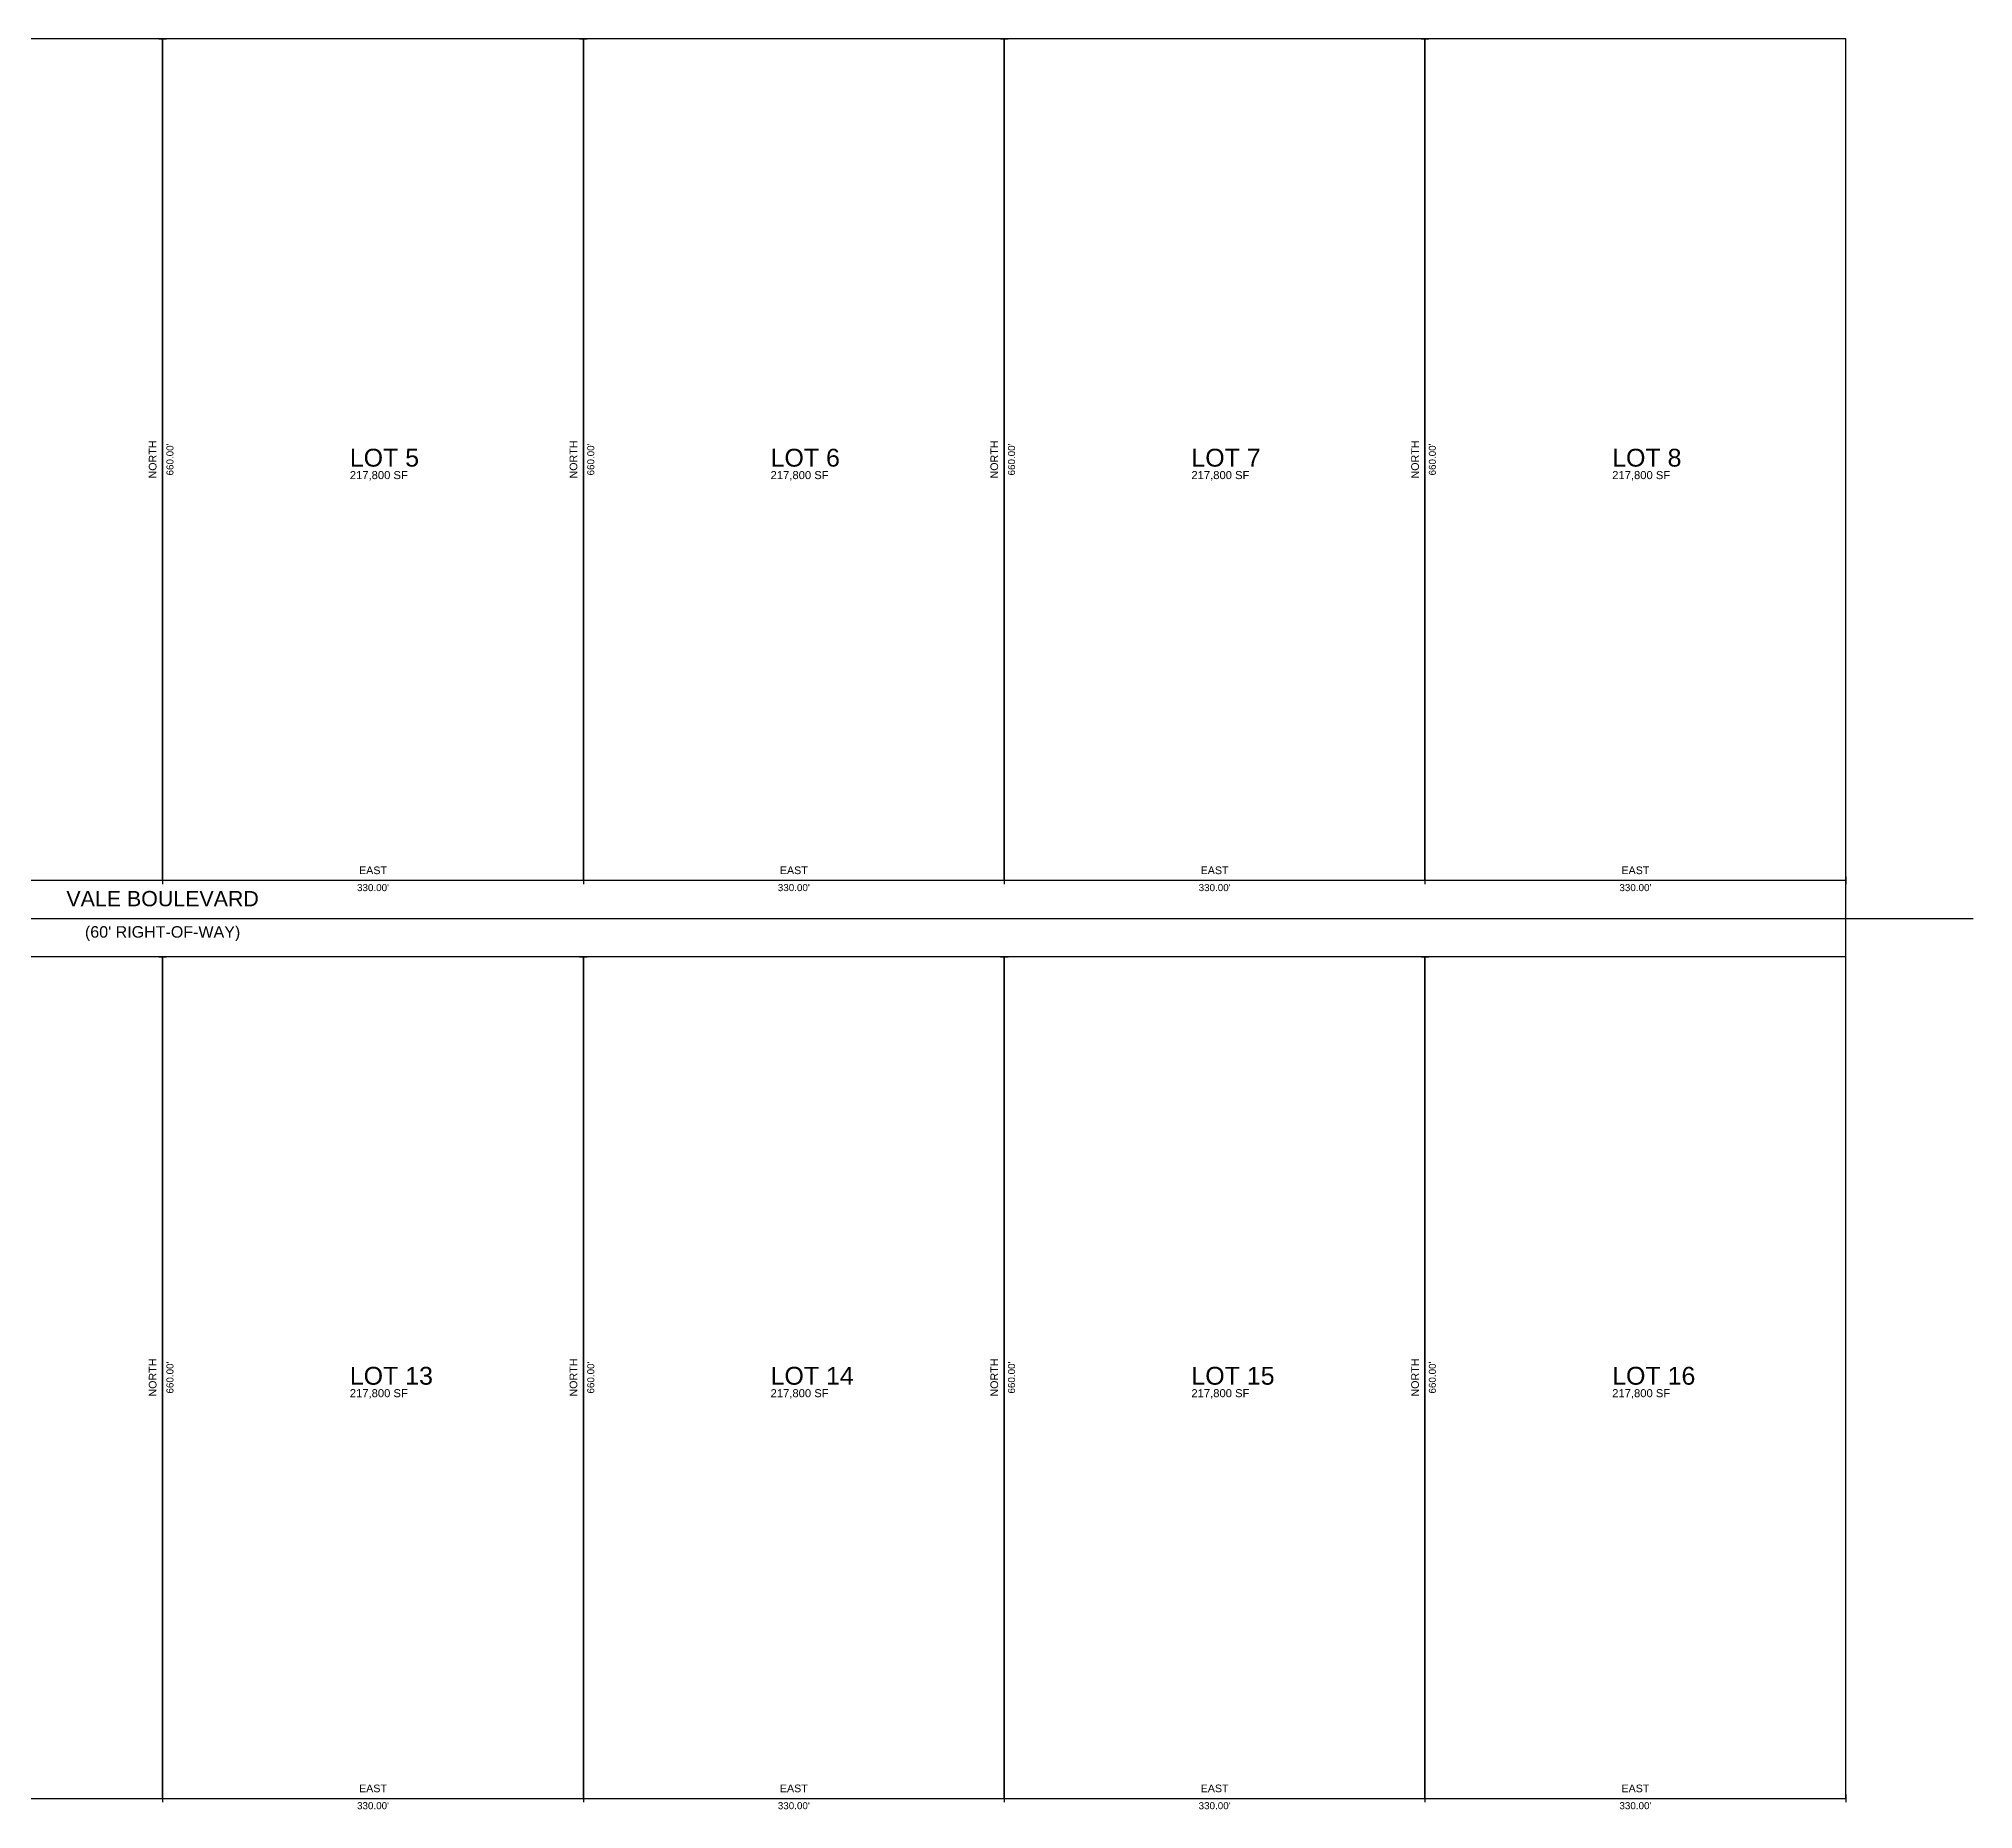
# Model space of a CAD drawing. Extents: x 475900 to 478740, y 2035301 to 2036690.
# Drawn here: x 477223 to 478740, y 2035301 to 2036690 of the extents above; entities that cross this region are included whole.
import ezdxf
from ezdxf.enums import TextEntityAlignment as Align

# ---------------------------------------------------------------- set-up
doc = ezdxf.new("R2010")
doc.units = 0
doc.linetypes.add('DASHED', pattern=[0.75, 0.5, -0.25])
doc.linetypes.add('ROT_90.00', pattern=[0])
for name, color, linetype in [('BOUNDARY', 7, 'CONTINUOUS'), ('DIMENSIONS', 7, 'CONTINUOUS'), ('LOT_LINES', 4, 'CONTINUOUS'), ('LOT_NUMBERS', 7, 'CONTINUOUS'), ('ROW_STREET', 2, 'DASHED')]:
    doc.layers.add(name, color=color, linetype=linetype)
doc.styles.get("Standard").update_dxf_attribs({"font": 'Arial'})

msp = doc.modelspace()

# ---------------------------------------------------------------- linework, layer by layer
at = {"layer": 'BOUNDARY'}
for p, q in [((478640, 2036690), (476000, 2036690)), ((478640, 2035310), (478640, 2036690)), ((476000, 2035310), (478640, 2035310))]:
    msp.add_line(p, q, dxfattribs=at)
at = {"layer": 'LOT_LINES'}
for p, q in [((477317, 2036690), (477323, 2036690)), ((477320, 2036030), (477320, 2036690)), ((477647, 2036690), (477653, 2036690)), ((477650, 2036030), (477650, 2036690)), ((477977, 2036690), (477983, 2036690)), ((477980, 2036030), (477980, 2036690)), ((478307, 2036690), (478313, 2036690)), ((478310, 2036030), (478310, 2036690)), ((476990, 2036030), (477320, 2036030)), ((477317, 2036030), (477323, 2036030)), ((477320, 2036033), (477320, 2036027)), ((477320, 2036033), (477320, 2036027)), ((477320, 2036030), (477650, 2036030)), ((477647, 2036030), (477653, 2036030)), ((477650, 2036033), (477650, 2036027)), ((477650, 2036033), (477650, 2036027)), ((477650, 2036030), (477980, 2036030)), ((477977, 2036030), (477983, 2036030)), ((477980, 2036033), (477980, 2036027)), ((477980, 2036033), (477980, 2036027)), ((477980, 2036030), (478310, 2036030)), ((478307, 2036030), (478313, 2036030)), ((478310, 2036033), (478310, 2036027)), ((478310, 2036033), (478310, 2036027)), ((478310, 2036030), (478640, 2036030)), ((478640, 2036033), (478640, 2036027)), ((477317, 2035970), (477323, 2035970)), ((477320, 2035310), (477320, 2035970)), ((477647, 2035970), (477653, 2035970)), ((477650, 2035310), (477650, 2035970)), ((477977, 2035970), (477983, 2035970)), ((477980, 2035310), (477980, 2035970)), ((478307, 2035970), (478313, 2035970)), ((478310, 2035310), (478310, 2035970)), ((476990, 2035310), (477320, 2035310)), ((477317, 2035310), (477323, 2035310)), ((477320, 2035313), (477320, 2035307)), ((477320, 2035313), (477320, 2035307)), ((477320, 2035310), (477650, 2035310)), ((477647, 2035310), (477653, 2035310)), ((477650, 2035313), (477650, 2035307)), ((477650, 2035313), (477650, 2035307)), ((477650, 2035310), (477980, 2035310)), ((477977, 2035310), (477983, 2035310)), ((477980, 2035313), (477980, 2035307)), ((477980, 2035313), (477980, 2035307)), ((477980, 2035310), (478310, 2035310)), ((478307, 2035310), (478313, 2035310)), ((478310, 2035313), (478310, 2035307)), ((478310, 2035313), (478310, 2035307)), ((478310, 2035310), (478640, 2035310)), ((478640, 2035313), (478640, 2035307))]:
    msp.add_line(p, q, dxfattribs=at)
for points in [[(476990, 2036030), (477320, 2036030), (477320, 2036690), (476990, 2036690)], [(477320, 2036030), (477650, 2036030), (477650, 2036690), (477320, 2036690)], [(477650, 2036030), (477980, 2036030), (477980, 2036690), (477650, 2036690)], [(477980, 2036030), (478310, 2036030), (478310, 2036690), (477980, 2036690)], [(478310, 2036030), (478640, 2036030), (478640, 2036690), (478310, 2036690)], [(476990, 2035310), (477320, 2035310), (477320, 2035970), (476990, 2035970)], [(477320, 2035310), (477650, 2035310), (477650, 2035970), (477320, 2035970)], [(477650, 2035310), (477980, 2035310), (477980, 2035970), (477650, 2035970)], [(477980, 2035310), (478310, 2035310), (478310, 2035970), (477980, 2035970)], [(478310, 2035310), (478640, 2035310), (478640, 2035970), (478310, 2035970)]]:
    msp.add_lwpolyline(points, close=True, dxfattribs=at)
at = {"layer": 'ROW_STREET'}
msp.add_line((475900, 2036000), (478740, 2036000), dxfattribs=at)

# ---------------------------------------------------------------- texts
at = {"layer": 'DIMENSIONS', "linetype": 'ROT_90.00'}
for p in [(477317, 2036360), (477647, 2036360), (477977, 2036360), (478307, 2036360), (477317, 2035640), (477647, 2035640), (477977, 2035640), (478307, 2035640)]:
    msp.add_text('NORTH', height=6, rotation=90, dxfattribs=at).set_placement(p, align=Align.BOTTOM_CENTER)
for p in [(477323, 2036360), (477653, 2036360), (477983, 2036360), (478313, 2036360), (477323, 2035640), (477653, 2035640), (477983, 2035640), (478313, 2035640)]:
    msp.add_text("660.00'", height=5.52, rotation=90, dxfattribs=at).set_placement(p, align=Align.TOP_CENTER)
at = {"layer": 'DIMENSIONS'}
for p in [(477466.8, 2036344.6), (477796.8, 2036344.6), (478126.8, 2036344.6), (478456.8, 2036344.6), (477466.8, 2035624.6), (477796.8, 2035624.6), (478126.8, 2035624.6), (478456.8, 2035624.6)]:
    msp.add_text('217,800 SF', height=6.3, dxfattribs=at).set_placement(p)
for p in [(477485, 2036033), (477815, 2036033), (478145, 2036033), (478475, 2036033), (477485, 2035313), (477815, 2035313), (478145, 2035313), (478475, 2035313)]:
    msp.add_text('EAST', height=6, dxfattribs=at).set_placement(p, align=Align.BOTTOM_CENTER)
for p in [(477485, 2036027), (477815, 2036027), (478145, 2036027), (478475, 2036027), (477485, 2035307), (477815, 2035307), (478145, 2035307), (478475, 2035307)]:
    msp.add_text("330.00'", height=5.52, dxfattribs=at).set_placement(p, align=Align.TOP_CENTER)
at = {"layer": 'LOT_NUMBERS'}
for s, p in [('LOT 5', (477466.8, 2036354.4)), ('LOT 6', (477796.8, 2036354.4)), ('LOT 7', (478126.8, 2036354.4)), ('LOT 8', (478456.8, 2036354.4)), ('LOT 13', (477466.8, 2035634.4)), ('LOT 14', (477796.8, 2035634.4)), ('LOT 15', (478126.8, 2035634.4)), ('LOT 16', (478456.8, 2035634.4))]:
    msp.add_text(s, height=14, dxfattribs=at).set_placement(p)
at = {"layer": 'ROW_STREET'}
msp.add_text('VALE BOULEVARD', height=12, dxfattribs=at).set_placement((477320, 2036006), align=Align.BOTTOM_CENTER)
msp.add_text("(60' RIGHT-OF-WAY)", height=9, dxfattribs=at).set_placement((477320, 2035994), align=Align.TOP_CENTER)

doc.saveas('drawing.dxf')
